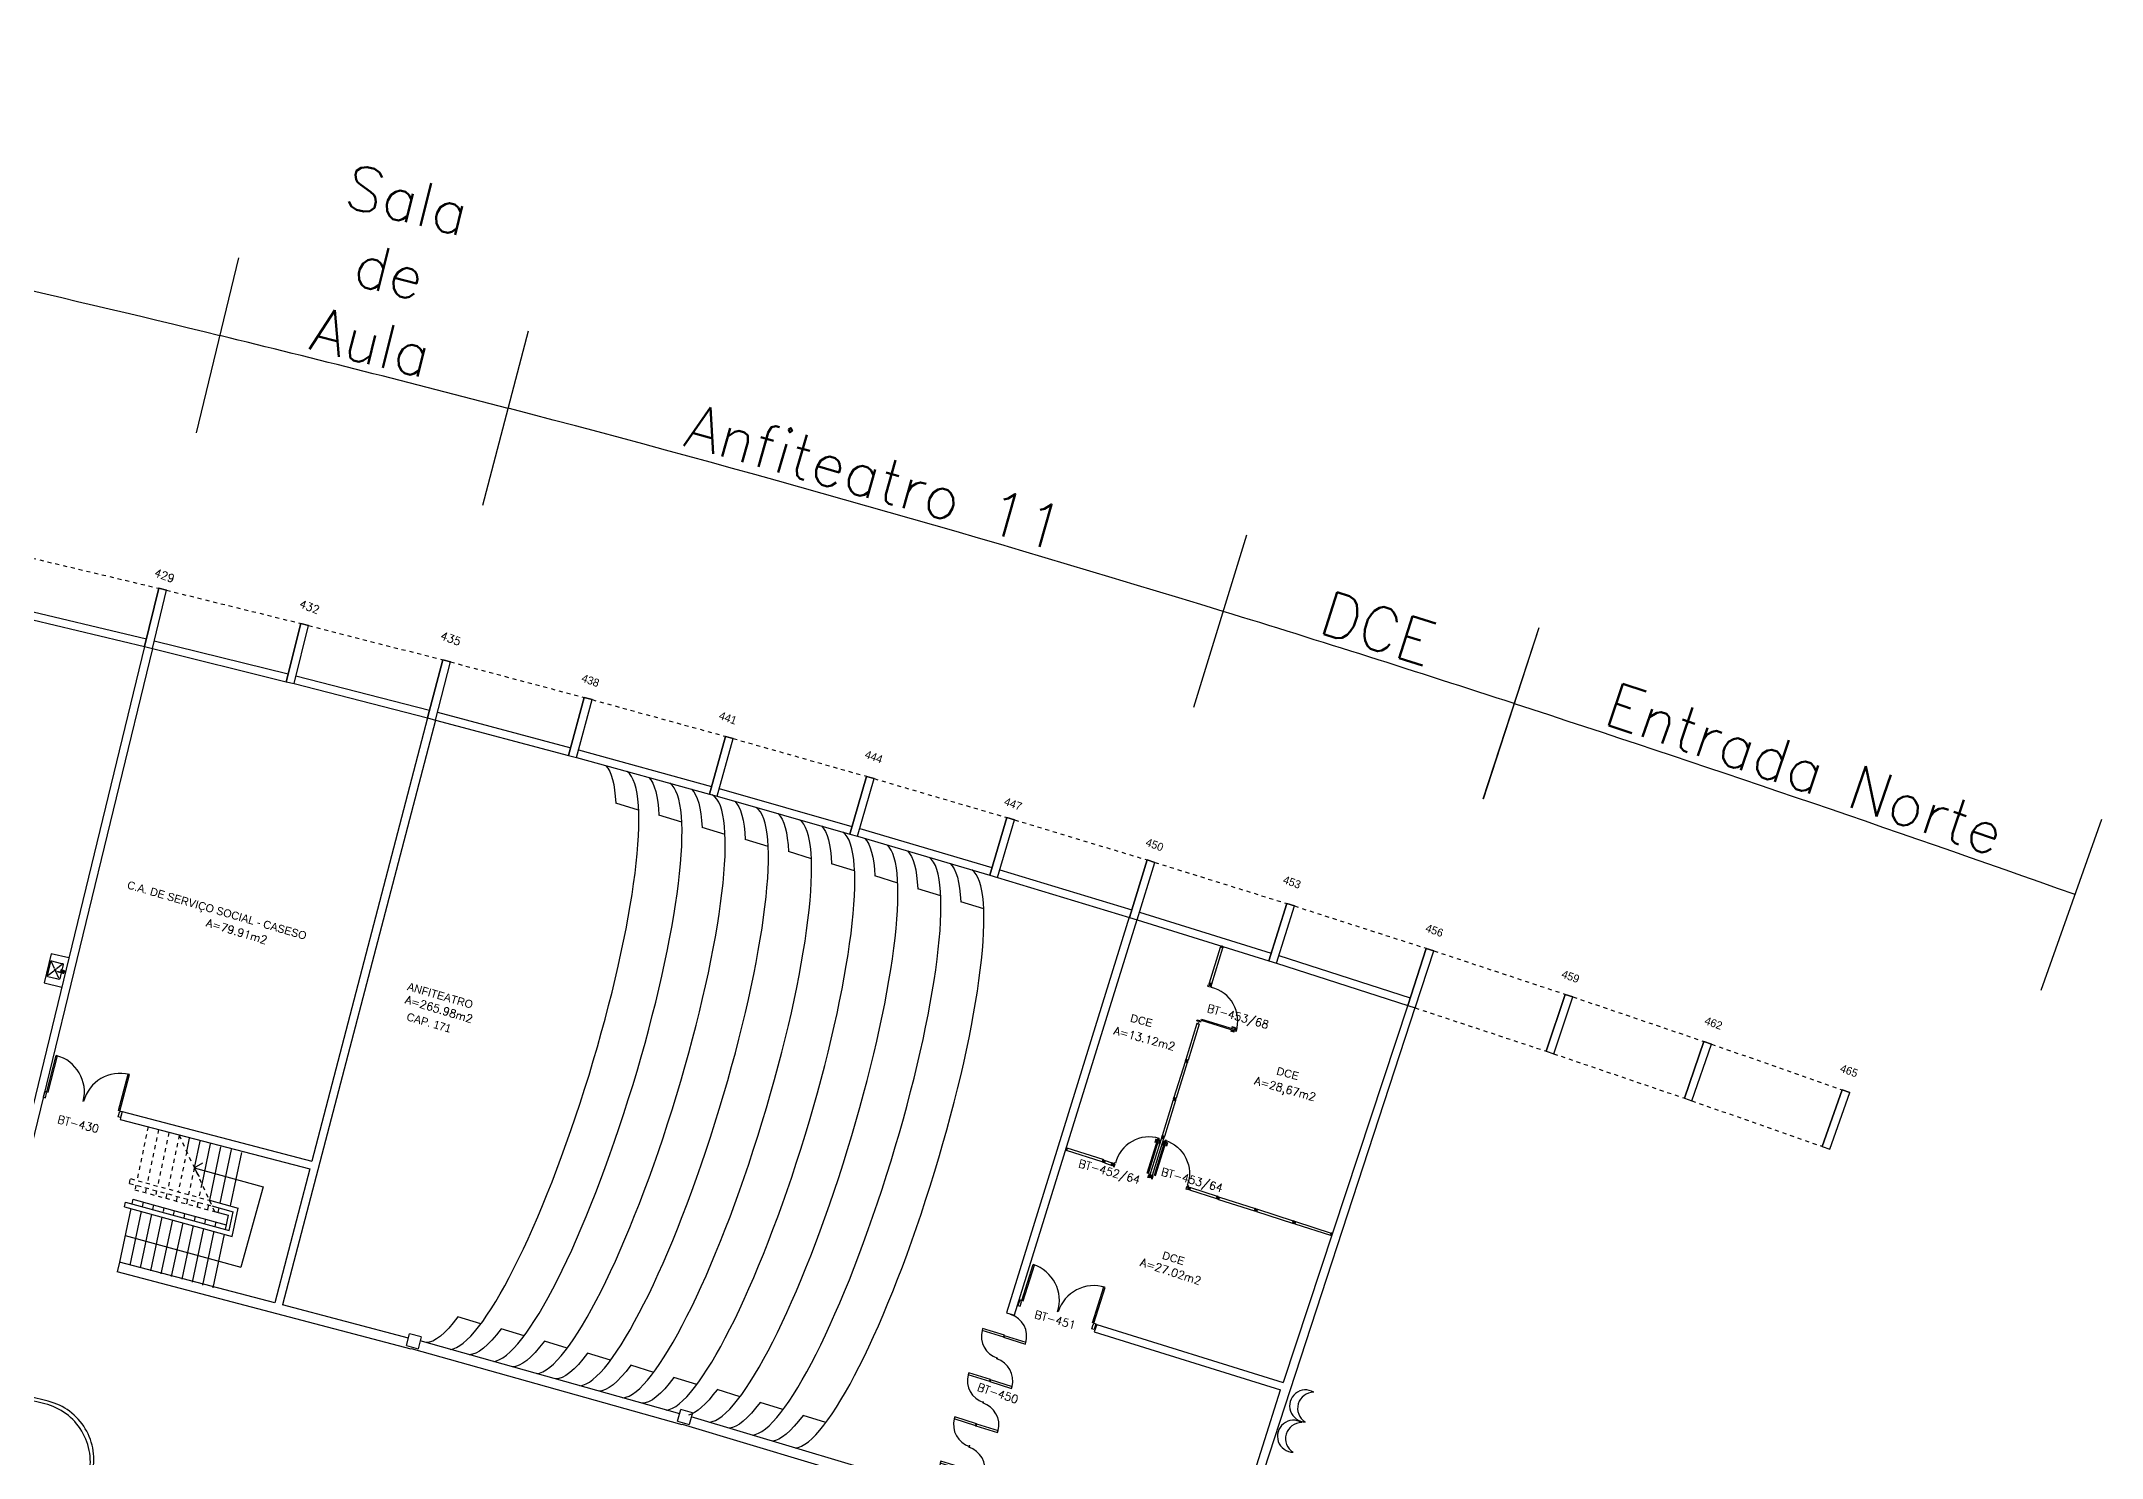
# Model space of a CAD drawing. Extents: x -165 to 137, y 302 to 416.
# Drawn here: x 85.4 to 137, y 373.5 to 408.9 of the extents above; entities that cross this region are included whole.
import ezdxf
from ezdxf.enums import TextEntityAlignment as Align

# ---------------------------------------------------------------- set-up
doc = ezdxf.new("R2010")
doc.units = 0
doc.header["$LTSCALE"] = 0.02
doc.header["$MEASUREMENT"] = 0
doc.linetypes.add('HIDDEN2', pattern=[0.1875, 0.125, -0.0625])
doc.layers.get('0').update_dxf_attribs({"linetype": 'CONTINUOUS'})
doc.layers.get('DEFPOINTS').update_dxf_attribs({"linetype": 'CONTINUOUS'})
for name, color, linetype in [('ALV', 2, 'CONTINUOUS'), ('BANC', 2, 'CONTINUOUS'), ('DIV', 2, 'CONTINUOUS'), ('EQUIP', 2, 'CONTINUOUS'), ('ESC', 1, 'CONTINUOUS'), ('ESQ', 1, 'CONTINUOUS'), ('ESTR', 3, 'CONTINUOUS'), ('LAYOUT-ANF', 1, 'CONTINUOUS'), ('NOPILAR', 2, 'CONTINUOUS'), ('PEÇAS', 1, 'CONTINUOUS'), ('PISO', 1, 'CONTINUOUS'), ('PROJ', 1, 'HIDDEN2'), ('TEXTO', 2, 'CONTINUOUS'), ('TEXTO-ENDEREÇO', 2, 'CONTINUOUS'), ('USO1', 2, 'CONTINUOUS'), ('ÁREA', 2, 'CONTINUOUS')]:
    doc.layers.add(name, color=color, linetype=linetype)
doc.styles.add('1', font='romans.shx', dxfattribs={"height": 1.1})
doc.styles.add('UNB-100', font='simplex.shx', dxfattribs={"height": 0.2})
doc.styles.add('UNB-100-1', font='simplex.shx', dxfattribs={"height": 0.2})
doc.dimstyles.new('1-600', dxfattribs={"dimtxt": 1.1, "dimasz": 2.5, "dimexe": 2, "dimexo": 4, "dimgap": 0.2, "dimtad": 1, "dimdec": 0, "dimzin": 4, "dimdsep": 46, "dimlunit": 6, "dimtxsty": '1', "dimblk1": 'NONE', "dimblk2": 'NONE', "dimsah": 1, "dimcen": 0, "dimclrd": 2, "dimclre": 2, "dimclrt": 2, "dimadec": 0, "dimazin": 0, "dimtfac": 1, "dimtdec": 0, "dimtmove": 2, "dimatfit": 3, "dimldrblk": 'NONE', "dimfxl": 0, "dimtolj": 1, "dimtzin": 0, "dimarcsym": 0})

# ---------------------------------------------------------------- blocks, each defined once
blk = doc.blocks.new('PTDP-TTC')
at = {"color": 2}
for p, q in [((0.055, 1.015), (0.09, 1.015)), ((0.055, 0.075), (0.055, 1.015)), ((0.09, 0.075), (0.09, 1.015)), ((1.91, 0.075), (1.91, 1.015)), ((1.945, 1.015), (1.91, 1.015)), ((1.945, 0.075), (1.945, 1.015)), ((0.05, 0.075), (0, 0.075)), ((0, 0.075), (0, -0.075)), ((0.05, 0.04), (0.05, 0.075)), ((0.06, 0.04), (0.05, 0.04)), ((0.055, 0.075), (0.09, 0.075)), ((0.06, -0.075), (0.06, 0.04)), ((1.945, 0.075), (1.91, 0.075)), ((1.94, -0.075), (1.94, 0.04)), ((1.94, 0.04), (1.95, 0.04)), ((1.95, 0.04), (1.95, 0.075)), ((1.95, 0.075), (2, 0.075)), ((2, 0.075), (2, -0.075)), ((0, -0.075), (0.06, -0.075)), ((2, -0.075), (1.94, -0.075))]:
    blk.add_line(p, q, dxfattribs=at)
at = {"color": 1}
for centre, start, end in [((0.055, 0.075), 0, 90), ((1.945, 0.075), 90, 180)]:
    blk.add_arc(centre, 0.94, start, end, dxfattribs=at)
blk = doc.blocks.new('TEL-TTC')
at = {"layer": 'EQUIP'}
for centre, start, end in [((0.4, 0), 74.837, 285.163), ((0.609, 0), 105.163, 254.837)]:
    blk.add_arc(centre, 0.4, start, end, dxfattribs=at)
blk = doc.blocks.new('PTANF-TTC')
for p, q in [((-0.56, -0.542), (-0.56, -0.592)), ((0.01, -0.542), (-0.56, -0.542)), ((0.01, -0.592), (-0.56, -0.592)), ((0.007, -0.544), (0.577, -0.544)), ((0.007, -0.594), (0.577, -0.594)), ((0.577, -0.594), (0.577, -0.543)), ((-0.56, -1.703), (-0.56, -1.753)), ((0.01, -1.703), (-0.56, -1.703)), ((0.01, -1.753), (-0.56, -1.753)), ((0.007, -1.704), (0.577, -1.704)), ((0.007, -1.754), (0.577, -1.754)), ((0.577, -1.754), (0.577, -1.704)), ((-0.56, -2.86), (-0.56, -2.91)), ((0.01, -2.86), (-0.56, -2.86)), ((0.01, -2.91), (-0.56, -2.91)), ((0.007, -2.861), (0.577, -2.861)), ((0.007, -2.911), (0.577, -2.911)), ((0.577, -2.911), (0.577, -2.861)), ((-0.56, -4.019), (-0.56, -4.069)), ((0.01, -4.019), (-0.56, -4.019)), ((0.01, -4.069), (-0.56, -4.069)), ((0.007, -4.02), (0.577, -4.02)), ((0.007, -4.07), (0.577, -4.07)), ((0.577, -4.07), (0.577, -4.02))]:
    blk.add_line(p, q)
for centre, radius, start, end in [((0.008, -0.569), 0.569, 0.7568, 90.7568), ((0.012, -0.565), 0.571, 182.7261, 270.2797), ((0.006, -1.731), 0.571, 2.7261, 90.2797), ((0.012, -1.726), 0.571, 182.7261, 270.2797), ((0.006, -2.888), 0.571, 2.7261, 90.2797), ((0.012, -2.882), 0.571, 182.7261, 270.2797), ((0.006, -4.048), 0.571, 2.7261, 90.2797), ((0.012, -4.042), 0.571, 182.7261, 270.2797)]:
    blk.add_arc(centre, radius, start, end)
for p in [(0.007, -0.56), (0.007, -0.576), (0.01, -0.56), (0.01, -0.576), (0.007, -1.153), (0.01, -1.153), (0.007, -1.721), (0.007, -1.736), (0.007, -1.746), (0.01, -1.721), (0.01, -1.736), (0.007, -2.297), (0.007, -2.307), (0.01, -2.297), (0.007, -2.877), (0.007, -2.893), (0.007, -2.913), (0.01, -2.877), (0.01, -2.893), (0.007, -3.442), (0.007, -3.462), (0.01, -3.442), (0.007, -4.037), (0.007, -4.052), (0.007, -4.069), (0.01, -4.037), (0.01, -4.052)]:
    blk.add_point(p)
blk = doc.blocks.new('DIVINI-TTC')
for p, q in [((-0.005, 0), (0.005, 0)), ((0.008, 0.02), (0, 0.02)), ((0, 0.001), (0, 0.02)), ((0, -0.005), (0, 0.005)), ((0, -0.02), (0, 0.001)), ((0.008, 0.03), (0.03, 0.03)), ((0.008, 0.03), (0.008, 0.02)), ((0.02, 0.006), (0.03, 0.006)), ((0.02, 0.006), (0.02, -0.006)), ((0.02, -0.004), (0.02, 0.004)), ((0.023, 0.006), (0.027, 0.006)), ((0.97, 0.03), (0.03, 0.03)), ((0.03, -0.03), (0.03, 0.03)), ((0.03, 0.009), (0.03, 0.027)), ((0.03, -0.005), (0.03, 0.005)), ((0.97, 0.03), (0.97, 0.009)), ((0.97, -0.03), (0.97, 0.03)), ((0.97, 0.009), (0.97, 0.027)), ((0.98, 0.006), (0.97, 0.006)), ((0.97, -0.005), (0.97, 0.005)), ((0.98, 0.006), (0.98, -0.006)), ((0.99, 0), (1.008, 0)), ((0.999, 0.006), (0.999, -0.006)), ((0, -0.02), (0.008, -0.02)), ((0.008, -0.03), (0.008, -0.02)), ((0.008, -0.03), (0.03, -0.03)), ((0.02, -0.006), (0.03, -0.006)), ((0.023, -0.006), (0.027, -0.006)), ((0.03, -0.009), (0.03, -0.027)), ((0.97, -0.03), (0.03, -0.03)), ((0.98, -0.006), (0.97, -0.006)), ((0.97, -0.009), (0.97, -0.027))]:
    blk.add_line(p, q)
blk = doc.blocks.new('PDV2D-TTC')
at = {"layer": 'DIV'}
for p, q in [((0.03, 0.05), (0.06, 0.05)), ((0.03, 0.035), (0.03, 0.05)), ((0.03, -0.035), (0.03, 0.035)), ((0.06, 0.05), (0.06, -0.02)), ((0.941, 0.05), (0.941, -0.02)), ((0.971, 0.05), (0.941, 0.05)), ((0.971, 0.035), (0.971, 0.05)), ((0.971, -0.035), (0.971, 0.035)), ((0.03, -0.05), (0.03, -0.035)), ((0.05, -0.05), (0.03, -0.05)), ((0.05, -0.02), (0.06, -0.02)), ((0.05, -0.02), (0.05, -0.05)), ((0.079, -0.05), (0.109, -0.05)), ((0.079, -0.05), (0.079, -0.965)), ((0.109, -0.05), (0.109, -0.965)), ((0.951, -0.02), (0.941, -0.02)), ((0.951, -0.02), (0.951, -0.05)), ((0.951, -0.05), (0.971, -0.05)), ((0.971, -0.05), (0.971, -0.035)), ((0.109, -0.965), (0.079, -0.965))]:
    blk.add_line(p, q, dxfattribs=at)
at = {"layer": 'DIV', "color": 1}
for p, q in [((0.036, -0.925), (0.036, -0.835)), ((0.046, -0.835), (0.036, -0.835)), ((0.036, -0.925), (0.076, -0.925)), ((0.046, -0.915), (0.046, -0.835)), ((0.046, -0.915), (0.076, -0.915)), ((0.141, -0.915), (0.111, -0.915)), ((0.151, -0.925), (0.111, -0.925)), ((0.141, -0.915), (0.141, -0.835)), ((0.141, -0.835), (0.151, -0.835)), ((0.151, -0.925), (0.151, -0.835))]:
    blk.add_line(p, q, dxfattribs=at)
blk.add_arc((0.076, -0.1), 0.865, 270, 3.3214, dxfattribs=at)
blk = doc.blocks.new('MTT-TTC')
for p, q in [((-0.008, 0.03), (-0.03, 0.03)), ((-0.03, 0.03), (-0.03, 0.006)), ((-0.0185, 0.006), (-0.03, 0.006)), ((-0.0185, -0.006), (-0.0185, 0.006)), ((-0.008, 0.03), (-0.008, 0.02)), ((-0.008, 0.02), (0.008, 0.02)), ((-0.0051, 0), (0.0051, 0)), ((0, -0.0051), (0, 0.0051)), ((0.008, 0.03), (0.03, 0.03)), ((0.008, 0.03), (0.008, 0.02)), ((0.0205, -0.006), (0.0205, 0.006)), ((0.0205, 0.006), (0.03, 0.006)), ((0.03, 0.006), (0.03, 0.03)), ((-0.03, -0.03), (-0.03, -0.006)), ((-0.0185, -0.006), (-0.03, -0.006)), ((-0.008, -0.03), (-0.03, -0.03)), ((-0.008, -0.02), (0.008, -0.02)), ((-0.008, -0.03), (-0.008, -0.02)), ((0.008, -0.03), (0.008, -0.02)), ((0.008, -0.03), (0.03, -0.03)), ((0.0205, -0.006), (0.03, -0.006)), ((0.03, -0.006), (0.03, -0.03))]:
    blk.add_line(p, q)
blk = doc.blocks.new('DIV-TTC')
for p, q in [((-0.0051, 0), (0.0051, 0)), ((0, -0.0051), (0, 0.0051)), ((0.0205, 0.006), (0.03, 0.006)), ((0.0205, -0.006), (0.0205, 0.006)), ((0.03, 0.03), (0.97, 0.03)), ((0.03, 0.03), (0.03, -0.03)), ((0.03, 0.009), (0.03, 0.027)), ((0.03, 0.005), (0.03, -0.005)), ((0.97, 0.03), (0.97, -0.03)), ((0.9795, 0.006), (0.97, 0.006)), ((0.97, 0.005), (0.97, -0.005)), ((0.9795, -0.006), (0.9795, 0.006)), ((1.0051, 0), (0.9949, 0)), ((0.9949, 0), (1.0051, 0)), ((1, -0.0051), (1, 0.0051)), ((0.0205, -0.006), (0.03, -0.006)), ((0.03, -0.03), (0.03, -0.009)), ((0.03, -0.009), (0.03, -0.027)), ((0.03, -0.03), (0.97, -0.03)), ((0.9795, -0.006), (0.97, -0.006))]:
    blk.add_line(p, q)
blk = doc.blocks.new('DIVMT-TTC')
for p, q in [((-0.03, 0.03), (-0.03, 0.006)), ((-0.008, 0.03), (-0.03, 0.03)), ((-0.0185, 0.006), (-0.03, 0.006)), ((-0.0185, -0.006), (-0.0185, 0.006)), ((-0.008, 0.03), (-0.008, 0.02)), ((-0.008, 0.02), (0.008, 0.02)), ((-0.0051, 0), (0.0051, 0)), ((0.0051, 0), (-0.0051, 0)), ((-0.0051, 0), (0.0051, 0)), ((0, -0.0051), (0, 0.0051)), ((0, 0.0051), (0, -0.0051)), ((0.008, 0.03), (0.008, 0.02)), ((0.008, 0.03), (0.03, 0.03)), ((0.0205, 0.006), (0.03, 0.006)), ((0.0205, -0.006), (0.0205, 0.006)), ((0.0205, 0.006), (0.0205, -0.006)), ((0.0205, 0.006), (0.03, 0.006)), ((0.97, 0.03), (0.03, 0.03)), ((0.03, 0.006), (0.03, 0.03)), ((0.03, -0.03), (0.03, 0.03)), ((0.03, -0.005), (0.03, 0.005)), ((0.97, -0.03), (0.97, 0.03)), ((0.97, 0.03), (0.97, 0.009)), ((0.97, 0.009), (0.97, 0.027)), ((0.9795, 0.006), (0.97, 0.006)), ((0.97, -0.005), (0.97, 0.005)), ((0.9795, 0.006), (0.9795, -0.006)), ((1.0051, 0), (0.9949, 0)), ((1, 0.0051), (1, -0.0051)), ((-0.0185, -0.006), (-0.03, -0.006)), ((-0.03, -0.03), (-0.03, -0.006)), ((-0.008, -0.03), (-0.03, -0.03)), ((-0.008, -0.03), (-0.008, -0.02)), ((-0.008, -0.02), (0.008, -0.02)), ((0.008, -0.03), (0.008, -0.02)), ((0.008, -0.03), (0.03, -0.03)), ((0.0205, -0.006), (0.03, -0.006)), ((0.0205, -0.006), (0.03, -0.006)), ((0.03, -0.006), (0.03, -0.03)), ((0.97, -0.03), (0.03, -0.03)), ((0.9795, -0.006), (0.97, -0.006)), ((0.97, -0.009), (0.97, -0.027))]:
    blk.add_line(p, q)
blk = doc.blocks.new('ESCB-TTC')
at = {"color": 1, "linetype": 'HIDDEN2'}
for p, q in [((2.415, 3.629), (1.624, 2.026)), ((2.415, 3.629), (2.708, 2.519)), ((2.657, 3.693), (2.95, 2.583)), ((2.898, 3.757), (3.191, 2.647)), ((3.14, 3.82), (3.433, 2.711)), ((2.246, 3.287), (2.466, 2.455)), ((3.606, 2.653), (1.683, 2.145)), ((3.581, 2.75), (1.741, 2.264)), ((1.91, 2.605), (1.983, 2.328)), ((2.078, 2.946), (2.225, 2.392)), ((3.459, 2.614), (3.484, 2.518)), ((3.606, 2.653), (3.581, 2.75)), ((3.484, 2.518), (1.624, 2.026)), ((2.975, 2.487), (3.001, 2.39)), ((3.217, 2.55), (3.243, 2.454)), ((2.811, 2.13), (2.837, 2.033))]:
    blk.add_line(p, q, dxfattribs=at)
at = {"color": 1}
for p, q in [((1.69, 3.437), (1.91, 2.605)), ((1.931, 3.501), (2.078, 2.946)), ((2.246, 3.287), (2.173, 3.565)), ((0.965, 3.245), (1.258, 2.136)), ((1.206, 3.309), (1.5, 2.2)), ((1.448, 3.373), (1.741, 2.264)), ((1.741, 2.264), (1.067, 2.085)), ((1.683, 2.145), (1.189, 2.014)), ((3.735, 2.167), (1.221, 1.503)), ((3.709, 2.264), (1.292, 1.625)), ((1.767, 2.167), (1.792, 2.07)), ((2.009, 2.231), (2.034, 2.134)), ((2.25, 2.295), (2.276, 2.198)), ((3.06, 2.195), (2.3, 1.994)), ((2.492, 2.359), (2.518, 2.262)), ((2.734, 2.423), (2.759, 2.326)), ((3.053, 2.193), (3.078, 2.097)), ((3.536, 2.321), (3.06, 2.195)), ((3.295, 2.257), (3.32, 2.161)), ((3.536, 2.321), (3.562, 2.225)), ((3.735, 2.167), (3.709, 2.264)), ((1.221, 1.503), (1.067, 2.085)), ((1.292, 1.625), (1.189, 2.014)), ((1.624, 2.026), (1.309, 1.943)), ((1.309, 1.943), (1.386, 1.65)), ((2.095, 1.94), (1.361, 1.746)), ((1.525, 2.103), (1.551, 2.006)), ((1.603, 1.81), (1.628, 1.714)), ((1.844, 1.874), (1.87, 1.778)), ((2.086, 1.938), (2.112, 1.841)), ((2.363, 2.011), (2.095, 1.94)), ((2.137, 1.745), (2.431, 0.633)), ((2.328, 2.002), (2.353, 1.905)), ((2.379, 1.809), (2.673, 0.697)), ((2.569, 2.066), (2.595, 1.969)), ((2.62, 1.873), (2.914, 0.76)), ((2.862, 1.936), (3.156, 0.824)), ((3.104, 2), (3.398, 0.888)), ((3.346, 2.064), (3.64, 0.952)), ((3.587, 2.128), (3.881, 1.016)), ((1.412, 1.553), (1.706, 0.441)), ((1.654, 1.617), (1.948, 0.505)), ((1.895, 1.681), (2.189, 0.569))]:
    blk.add_line(p, q, dxfattribs=at)
blk = doc.blocks.new('*D71')
at = {"layer": 'DEFPOINTS', "color": 0, "transparency": 16777216}
for p in [(119.847, 393.142), (113.082, 388.451), (112.641, 387.017), (120.253, 386.18), (119.788, 384.754)]:
    blk.add_point(p, dxfattribs=at)
at = {"layer": 'USO1', "color": 2, "lineweight": -2, "transparency": 16777216}
for p, q in [((114.258, 392.274), (115.58, 396.576)), ((121.493, 389.983), (122.889, 394.261))]:
    blk.add_line(p, q, dxfattribs=at)
blk.add_arc((-16.713, -33.796), 448.246, 71.93739, 72.913, dxfattribs=at)
at = {"layer": 'USO1', "color": 2, "transparency": 16777216, "insert": (118.862, 394.243), "char_height": 1.1, "attachment_point": 5, "rotation": 342.4252, "style": '1'}
blk.add_mtext('\\A1;DCE', dxfattribs=at)
blk = doc.blocks.new('_NONE')
at = {"color": 0, "linetype": 'ByBlock'}
blk.add_circle((0, 0), 0.25, dxfattribs=at)
blk = doc.blocks.new('*D72')
at = {"layer": 'DEFPOINTS', "color": 0, "transparency": 16777216}
for p in [(109.059, 396.441), (95.475, 393.451), (95.096, 392), (113.082, 388.451), (112.641, 387.017)]:
    blk.add_point(p, dxfattribs=at)
at = {"layer": 'USO1', "color": 2, "lineweight": -2, "transparency": 16777216}
for p, q in [((96.487, 397.321), (97.626, 401.678)), ((114.258, 392.274), (115.58, 396.575))]:
    blk.add_line(p, q, dxfattribs=at)
blk.add_arc((-13.263, -22.571), 436.501, 72.913, 75.35202, dxfattribs=at)
at = {"layer": 'USO1', "color": 2, "transparency": 16777216, "insert": (106.288, 398.02), "char_height": 1.1, "attachment_point": 5, "rotation": 344.1325, "style": '1'}
blk.add_mtext('\\A1;Anfiteatro 11', dxfattribs=at)
blk = doc.blocks.new('*D73')
at = {"layer": 'DEFPOINTS', "color": 0, "transparency": 16777216}
for p in [(94.72, 400.358), (88.375, 395.241), (88.021, 393.783), (95.475, 393.451), (95.096, 392)]:
    blk.add_point(p, dxfattribs=at)
at = {"layer": 'USO1', "color": 2, "lineweight": -2, "transparency": 16777216}
for p, q in [((89.321, 399.127), (90.385, 403.5)), ((96.487, 397.321), (97.624, 401.673))]:
    blk.add_line(p, q, dxfattribs=at)
blk.add_arc((-13.263, -22.574), 436.499, 75.35202, 76.32763, dxfattribs=at)
at = {"layer": 'USO1', "color": 2, "transparency": 16777216, "insert": (94.151, 403.168), "char_height": 1.1, "attachment_point": 5, "rotation": 345.8398, "style": '1'}
blk.add_mtext('\\A1;Sala \\Pde\\PAula', dxfattribs=at)
blk = doc.blocks.new('*D74')
at = {"layer": 'DEFPOINTS', "color": 0, "transparency": 16777216}
for p in [(81.466, 403.52), (63.308, 400.547), (63.041, 399.071), (88.375, 395.241), (88.021, 393.783)]:
    blk.add_point(p, dxfattribs=at)
at = {"layer": 'USO1', "color": 2, "lineweight": -2, "transparency": 16777216}
for p, q in [((64.02, 404.483), (64.822, 408.914)), ((89.321, 399.127), (90.384, 403.497))]:
    blk.add_line(p, q, dxfattribs=at)
blk.add_arc((-13.264, -22.577), 436.501, 76.32763, 79.74227, dxfattribs=at)
at = {"layer": 'USO1', "color": 2, "transparency": 16777216, "insert": (77.384, 405.174), "char_height": 1.1, "attachment_point": 5, "rotation": 348.0349, "style": '1'}
blk.add_mtext('\\A1;Física', dxfattribs=at)
blk = doc.blocks.new('INOXA1-P-TTC')
for p, q in [((0.043, 0.008), (0.043, -0.022)), ((0.062, 0.04), (0.071, 0.04)), ((0.131, 0.048), (0.076, 0.043)), ((0.131, -0.002), (0.076, 0.003)), ((0.12, 0.23), (0.12, 0.047)), ((0.22, 0.25), (0.14, 0.25)), ((0.15, 0.22), (0.287, 0.043)), ((0.5, 0.25), (0.22, 0.25)), ((0.353, 0.043), (0.49, 0.22)), ((0.52, 0.23), (0.52, -0.23)), ((0.22, -0.027), (0.054, -0.027)), ((0.22, -0.037), (0.054, -0.037)), ((0.063, -0.003), (0.063, -0.021)), ((0.12, -0.001), (0.12, -0.027)), ((0.12, -0.037), (0.12, -0.23)), ((0.22, -0.25), (0.14, -0.25)), ((0.15, -0.22), (0.287, -0.043)), ((0.231, -0.027), (0.22, -0.027)), ((0.231, -0.037), (0.22, -0.037)), ((0.5, -0.25), (0.22, -0.25)), ((0.353, -0.043), (0.49, -0.22))]:
    blk.add_line(p, q)
blk.add_lwpolyline([(0.076, 0.003), (0.072, 0.004), (0.069, 0.009), (0.067, 0.015), (0.066, 0.023), (0.067, 0.031), (0.069, 0.037), (0.072, 0.042), (0.076, 0.043)])
blk.add_lwpolyline([(0.131, 0.048), (0.137, 0.046), (0.143, 0.041), (0.147, 0.033), (0.148, 0.023), (0.147, 0.013), (0.143, 0.006), (0.137, 0), (0.131, -0.002), (0.125, 0), (0.119, 0.006), (0.115, 0.013), (0.114, 0.023), (0.115, 0.033), (0.119, 0.041), (0.125, 0.046)], close=True)
for radius in [0.0266, 0.0163]:
    blk.add_circle((0.32, 0), radius)
for centre, radius, start, end in [((0.054, 0.023), 0.0349, 36.17047, 252.25677), ((0.054, 0.023), 0.0189, 62.73673, 235.73755), ((0.073, -0.003), 0.01, 102.82848, 180), ((0.054, 0.023), 0.0349, 285.53733, 323.99874), ((0.14, 0.23), 0.02, 90, 180), ((0.5, 0.23), 0.02, 360, 90), ((0.054, -0.032), 0.0145, 20.16101, 339.83899), ((0.054, -0.032), 0.005, 90.00373, 269.99627), ((0.14, -0.23), 0.02, 180, 270), ((0.231, -0.032), 0.00738, 222.65589, 137.34411), ((0.231, -0.032), 0.005, 269.99352, 90.00648), ((0.5, -0.23), 0.02, 270, 360)]:
    blk.add_arc(centre, radius, start, end)
blk = doc.blocks.new('*D68')
at = {"layer": 'DEFPOINTS', "color": 0, "transparency": 16777216}
for p in [(131.63, 389.217), (120.259, 386.18), (119.794, 384.754), (134.105, 381.431), (133.603, 380.018)]:
    blk.add_point(p, dxfattribs=at)
at = {"layer": 'USO1', "color": 2, "lineweight": -2, "transparency": 16777216}
for p, q in [((121.5, 389.983), (122.894, 394.258)), ((135.442, 385.201), (136.956, 389.472))]:
    blk.add_line(p, q, dxfattribs=at)
blk.add_arc((-57.433, -158.676), 579.596, 70.473973, 71.937387, dxfattribs=at)
at = {"layer": 'USO1', "color": 2, "transparency": 16777216, "insert": (129.538, 390.727), "char_height": 1.1, "attachment_point": 5, "rotation": 341.2057, "style": '1'}
blk.add_mtext('\\A1;Entrada Norte', dxfattribs=at)

msp = doc.modelspace()

# ---------------------------------------------------------------- linework, layer by layer
at = {"layer": 'ALV'}
for p, q in [((84.72, 394.778), (88.074, 393.978)), ((84.673, 394.584), (88.027, 393.783)), ((88.027, 393.783), (84.455, 379.101)), ((88.222, 393.736), (84.591, 378.81)), ((88.222, 393.736), (91.569, 392.907)), ((88.27, 393.93), (91.617, 393.101)), ((91.812, 393.051), (95.152, 392.194)), ((91.763, 392.858), (95.102, 392)), ((95.347, 392.143), (98.68, 391.256)), ((95.296, 391.949), (91.475, 377.329)), ((95.102, 392), (92.207, 380.924)), ((95.296, 391.949), (98.628, 391.063)), ((98.821, 391.011), (102.146, 390.096)), ((98.874, 391.204), (102.199, 390.289)), ((98.874, 391.204), (102.199, 390.289)), ((102.338, 390.043), (105.655, 389.1)), ((102.393, 390.235), (105.71, 389.292)), ((105.847, 389.044), (109.156, 388.073)), ((105.904, 389.236), (109.212, 388.265)), ((109.348, 388.016), (112.648, 387.017)), ((109.406, 388.208), (112.706, 387.208)), ((112.645, 387.018), (109.576, 377.13)), ((112.836, 386.959), (109.769, 377.077)), ((112.839, 386.958), (116.131, 385.931)), ((112.899, 387.149), (116.19, 386.122)), ((116.321, 385.871), (119.604, 384.816)), ((116.383, 386.061), (119.665, 385.006)), ((119.612, 384.851), (116.492, 375.394)), ((115.262, 370.894), (119.802, 384.789)), ((87.464, 382.163), (87.417, 381.969)), ((87.417, 381.969), (92.157, 380.731)), ((87.464, 382.163), (92.208, 380.924)), ((92.157, 380.731), (91.282, 377.38)), ((87.401, 378.397), (87.34, 378.154)), ((94.688, 376.227), (87.34, 378.157)), ((94.688, 376.227), (87.34, 378.157)), ((91.282, 377.38), (87.401, 378.397)), ((94.624, 376.502), (91.475, 377.329)), ((94.624, 376.502), (91.475, 377.329)), ((111.77, 376.654), (116.426, 375.205)), ((111.831, 376.845), (116.492, 375.394)), ((101.463, 374.333), (94.699, 376.233)), ((101.404, 374.609), (94.916, 376.432)), ((115.011, 370.756), (116.426, 375.205)), ((108.15, 372.601), (101.695, 374.534)), ((108.364, 372.276), (101.475, 374.339))]:
    msp.add_line(p, q, dxfattribs=at)
at = {"layer": 'BANC'}
for p, q in [((85.692, 386.108), (85.519, 385.379)), ((86.13, 386.005), (85.692, 386.108)), ((85.519, 385.379), (85.957, 385.275))]:
    msp.add_line(p, q, dxfattribs=at)
at = {"layer": 'DIV'}
for p, q in [((113.446, 381.5), (113.161, 380.584)), ((113.503, 381.482), (113.219, 380.566)), ((113.446, 381.5), (113.466, 381.494)), ((113.503, 381.482), (113.446, 381.5)), ((113.466, 381.494), (113.448, 381.499)), ((113.471, 381.502), (113.468, 381.493)), ((113.479, 381.489), (113.469, 381.492)), ((113.471, 381.502), (113.483, 381.498)), ((113.478, 381.521), (113.488, 381.518)), ((113.483, 381.498), (113.48, 381.489)), ((113.485, 381.524), (113.482, 381.515)), ((113.483, 381.488), (113.5, 381.483)), ((112.001, 380.926), (112.011, 380.922)), ((112.004, 380.919), (112.007, 380.929)), ((112.023, 380.912), (112.027, 380.923)), ((112.023, 380.912), (112.032, 380.909)), ((112.043, 380.943), (112.025, 380.886)), ((112.025, 380.886), (112.031, 380.906)), ((112.025, 380.886), (112.188, 380.826)), ((112.031, 380.906), (112.026, 380.889)), ((112.027, 380.923), (112.036, 380.921)), ((112.036, 380.92), (112.033, 380.91)), ((112.037, 380.923), (112.042, 380.941)), ((112.043, 380.943), (112.206, 380.883)), ((112.206, 380.883), (112.188, 380.826)), ((112.204, 380.846), (112.195, 380.849)), ((112.199, 380.859), (112.196, 380.85)), ((112.208, 380.857), (112.199, 380.86)), ((112.204, 380.846), (112.208, 380.857)), ((112.221, 380.847), (112.231, 380.844)), ((112.231, 380.844), (112.221, 380.847)), ((112.224, 380.84), (112.227, 380.85)), ((113.15, 380.548), (113.144, 380.527)), ((113.144, 380.527), (113.166, 380.52)), ((113.15, 380.548), (113.16, 380.545)), ((113.155, 380.563), (113.161, 380.584)), ((113.155, 380.563), (113.164, 380.56)), ((113.16, 380.545), (113.164, 380.56)), ((113.219, 380.566), (113.161, 380.584)), ((113.184, 380.577), (113.161, 380.584)), ((113.17, 380.531), (113.166, 380.52)), ((113.181, 380.527), (113.17, 380.531)), ((113.176, 380.548), (113.186, 380.545)), ((113.186, 380.545), (113.176, 380.548)), ((113.181, 380.527), (113.178, 380.516)), ((113.201, 380.509), (113.178, 380.516)), ((113.18, 380.542), (113.183, 380.551)), ((113.183, 380.551), (113.18, 380.542)), ((113.18, 380.542), (113.183, 380.551)), ((113.181, 380.568), (113.184, 380.577)), ((113.181, 380.568), (113.184, 380.577)), ((113.181, 380.568), (113.193, 380.564)), ((113.193, 380.564), (113.181, 380.568)), ((113.195, 380.574), (113.185, 380.577)), ((113.193, 380.564), (113.196, 380.573)), ((113.193, 380.564), (113.196, 380.573)), ((113.196, 380.573), (113.219, 380.566)), ((113.198, 380.533), (113.203, 380.548)), ((113.207, 380.53), (113.198, 380.533)), ((113.207, 380.53), (113.201, 380.509)), ((113.212, 380.545), (113.203, 380.548)), ((113.212, 380.545), (113.219, 380.566)), ((114.129, 380.244), (114.139, 380.241)), ((114.132, 380.238), (114.135, 380.247)), ((114.151, 380.231), (114.155, 380.242)), ((114.151, 380.231), (114.16, 380.228)), ((114.171, 380.262), (114.153, 380.205)), ((114.153, 380.205), (114.16, 380.225)), ((114.153, 380.205), (114.822, 379.987)), ((114.16, 380.225), (114.154, 380.208)), ((114.155, 380.242), (114.164, 380.239)), ((114.164, 380.238), (114.161, 380.229)), ((114.165, 380.242), (114.171, 380.259)), ((114.171, 380.262), (114.84, 380.045)), ((114.84, 380.045), (114.822, 379.987)), ((114.832, 380.021), (114.829, 380.011)), ((114.838, 380.007), (114.829, 380.01)), ((114.842, 380.019), (114.833, 380.022)), ((114.838, 380.007), (114.842, 380.019)), ((114.854, 380.008), (114.864, 380.005)), ((114.864, 380.005), (114.854, 380.008)), ((114.858, 380.002), (114.861, 380.012))]:
    msp.add_line(p, q, dxfattribs=at)
at = {"layer": 'ESC'}
for p, q in [((89.27, 380.758), (89.487, 380.882)), ((89.27, 380.758), (90.988, 380.286)), ((89.27, 380.758), (89.393, 380.541)), ((90.988, 380.286), (90.436, 378.274)), ((87.543, 379.068), (90.436, 378.274))]:
    msp.add_line(p, q, dxfattribs=at)
at = {"layer": 'ESQ'}
for p, q in [((109.576, 377.13), (109.777, 377.075)), ((111.831, 376.845), (111.77, 376.654))]:
    msp.add_line(p, q, dxfattribs=at)
at = {"layer": 'ESTR'}
for p, q in [((94.574, 376.315), (94.653, 376.61)), ((94.574, 376.315), (94.653, 376.61)), ((94.943, 376.532), (94.653, 376.61)), ((94.943, 376.532), (94.653, 376.61)), ((94.574, 376.315), (94.863, 376.237)), ((94.574, 376.315), (94.863, 376.237)), ((94.943, 376.532), (94.863, 376.237)), ((101.35, 374.423), (101.435, 374.717)), ((101.723, 374.633), (101.435, 374.717)), ((101.723, 374.633), (101.638, 374.34)), ((101.35, 374.423), (101.638, 374.34))]:
    msp.add_line(p, q, dxfattribs=at)
for points in [[(88.027, 393.783), (88.222, 393.736), (88.576, 395.193), (88.382, 395.241), (88.027, 393.783), (88.382, 395.241), (88.576, 395.193)], [(91.569, 392.907), (91.763, 392.858), (92.129, 394.312), (91.936, 394.361), (91.569, 392.907), (91.936, 394.361), (92.129, 394.312)], [(95.102, 392), (95.296, 391.949), (95.675, 393.401), (95.482, 393.451), (95.102, 392), (95.482, 393.451), (95.675, 393.401)], [(98.628, 391.063), (98.821, 391.011), (99.213, 392.459), (99.02, 392.511), (98.628, 391.063), (99.02, 392.511), (99.213, 392.459)], [(102.146, 390.096), (102.338, 390.043), (102.742, 391.487), (102.55, 391.541), (102.146, 390.096), (102.55, 391.541), (102.742, 391.487)], [(105.655, 389.1), (105.847, 389.044), (106.264, 390.485), (106.071, 390.541), (105.655, 389.1), (106.071, 390.541), (106.264, 390.485)], [(109.156, 388.073), (109.348, 388.016), (109.776, 389.454), (109.584, 389.511), (109.156, 388.073), (109.584, 389.511), (109.776, 389.454)], [(112.648, 387.017), (112.839, 386.958), (113.28, 388.392), (113.089, 388.451), (112.648, 387.017), (113.089, 388.451), (113.28, 388.392)], [(116.131, 385.931), (116.321, 385.871), (116.774, 387.301), (116.584, 387.361), (116.131, 385.931), (116.584, 387.361), (116.774, 387.301)], [(119.604, 384.816), (119.794, 384.754), (120.259, 386.18), (120.069, 386.242), (119.604, 384.816), (120.069, 386.242), (120.259, 386.18)], [(123.068, 383.67), (123.257, 383.607), (123.735, 385.029), (123.545, 385.093), (123.068, 383.67), (123.545, 385.093), (123.735, 385.029)], [(126.522, 382.496), (126.711, 382.431), (127.2, 383.849), (127.011, 383.914), (126.522, 382.496), (127.011, 383.914), (127.2, 383.849)], [(129.966, 381.292), (130.154, 381.225), (130.655, 382.639), (130.467, 382.706), (129.966, 381.292), (130.467, 382.706), (130.655, 382.639)]]:
    msp.add_lwpolyline(points, dxfattribs=at)
at = {"layer": 'LAYOUT-ANF'}
for p, q in [((100.378, 389.697), (99.805, 389.873)), ((101.458, 389.393), (100.884, 389.569)), ((102.538, 389.09), (101.964, 389.266)), ((103.617, 388.786), (103.044, 388.963)), ((104.697, 388.483), (104.123, 388.659)), ((105.777, 388.18), (105.203, 388.356)), ((106.856, 387.875), (106.282, 388.051)), ((107.93, 387.553), (107.357, 387.729)), ((109.005, 387.231), (108.431, 387.407)), ((96.435, 376.859), (95.862, 377.035)), ((97.515, 376.555), (96.942, 376.731)), ((98.595, 376.252), (98.021, 376.428)), ((99.674, 375.948), (99.101, 376.125)), ((100.754, 375.645), (100.181, 375.821)), ((101.834, 375.342), (101.26, 375.518)), ((102.913, 375.037), (102.339, 375.213)), ((103.987, 374.715), (103.414, 374.891)), ((105.062, 374.393), (104.488, 374.569))]:
    msp.add_line(p, q, dxfattribs=at)
for centre, end_param in [((97.786, 383.468), 6.216197), ((98.865, 383.165), 6.228522), ((99.945, 382.862), 6.243172), ((101.025, 382.558), 6.233044), ((102.104, 382.255), 6.227338), ((103.184, 381.951), 6.220302), ((104.263, 381.647), 6.203963), ((105.338, 381.325), 6.214691), ((106.412, 381.003), 6.227363)]:
    msp.add_ellipse(centre, major_axis=(2.223, 7.237), ratio=0.185875, start_param=3.214519, end_param=end_param, dxfattribs=at)
at = {"layer": 'LAYOUT-ANF', "extrusion": (0, 0, -1)}
for centre, major_axis, ratio, start_param, end_param in [((97.215, 383.644), (2.215, 7.249), 0.186604, 0.106362, 0.482543), ((98.295, 383.34), (2.215, 7.249), 0.186604, 0.098782, 0.482543), ((99.374, 383.037), (2.215, 7.249), 0.186604, 0.090607, 0.482543), ((100.454, 382.734), (2.215, 7.249), 0.186604, 0.088627, 0.482543), ((101.534, 382.43), (2.215, 7.249), 0.186604, 0.093329, 0.482543), ((102.613, 382.127), (2.215, 7.249), 0.186604, 0.097814, 0.482543), ((103.692, 381.822), (2.215, 7.249), 0.186604, 0.103369, 0.482543), ((104.767, 381.5), (2.215, 7.249), 0.186604, 0.095314, 0.482543), ((105.841, 381.178), (2.215, 7.249), 0.186604, 0.086531, 0.482543), ((97.212, 383.639), (-2.223, -7.237), 0.185061, 5.801733, 6.230818), ((98.291, 383.336), (-2.223, -7.237), 0.185061, 5.801733, 6.230818), ((99.371, 383.032), (-2.223, -7.237), 0.185061, 5.801733, 6.230818), ((100.451, 382.729), (-2.223, -7.237), 0.185061, 5.801733, 6.230818), ((101.53, 382.426), (-2.223, -7.237), 0.185061, 5.801733, 6.230818), ((102.61, 382.122), (-2.223, -7.237), 0.185061, 5.801733, 6.230818), ((103.689, 381.817), (-2.223, -7.237), 0.185061, 5.801733, 6.175442), ((104.764, 381.496), (-2.223, -7.237), 0.185061, 5.801733, 6.208154), ((105.838, 381.174), (-2.223, -7.237), 0.185061, 5.801733, 6.208154)]:
    msp.add_ellipse(centre, major_axis=major_axis, ratio=ratio, start_param=start_param, end_param=end_param, dxfattribs=at)
at = {"layer": 'PISO'}
for centre, radius, start, end in [((-13.16, -22.598), 409.609, 76.0451, 78.26089), ((-13.16, -22.598), 409.529, 76.05497, 78.25499), ((85.171, 373.405), 1.5, 345.8394, 76.055), ((85.259, 373.466), 1.5, 345.8394, 76.0451)]:
    msp.add_arc(centre, radius, start, end, dxfattribs=at)
at = {"layer": 'PROJ', "color": 1}
for p, q in [((85.016, 396.044), (88.382, 395.242)), ((88.576, 395.193), (91.936, 394.362)), ((92.129, 394.312), (95.482, 393.452)), ((95.675, 393.401), (99.02, 392.512)), ((99.213, 392.459), (102.55, 391.542)), ((102.742, 391.487), (106.072, 390.542)), ((106.264, 390.485), (109.585, 389.512)), ((109.776, 389.454), (113.089, 388.452)), ((113.28, 388.392), (116.584, 387.362)), ((116.774, 387.301), (120.07, 386.243)), ((120.259, 386.18), (123.545, 385.093)), ((123.735, 385.029), (127.011, 383.915)), ((119.789, 384.755), (123.075, 383.669)), ((127.2, 383.849), (130.467, 382.707)), ((123.252, 383.609), (126.529, 382.495)), ((126.705, 382.433), (129.972, 381.291))]:
    msp.add_line(p, q, dxfattribs=at)

# ---------------------------------------------------------------- block references
at = {"layer": 'DIV', "xscale": -1}
for name, p, rotation in [('DIVINI-TTC', (114.965, 386.295), 72.75857701405964), ('DIVINI-TTC', (111.055, 381.23), 162.1813030097953), ('PDV2D-TTC', (113.181, 380.547), 162.7585239323984)]:
    msp.add_blockref(name, p, dxfattribs=dict(at, rotation=rotation))
at = {"layer": 'DIV'}
for name, p, rotation in [('PDV2D-TTC', (114.372, 384.385), 72.75862098143038), ('MTT-TTC', (114.669, 385.34), 162.7585575271265), ('DIVMT-TTC', (114.076, 383.43), 72.75856789989544), ('DIVMT-TTC', (113.779, 382.475), 72.75856789989544), ('DIVMT-TTC', (113.483, 381.52), 72.75856789989544), ('PDV2D-TTC', (113.181, 380.547), 162.7586209815825), ('MTT-TTC', (112.006, 380.924), 72.18125752712784), ('MTT-TTC', (112.226, 380.845), 72.18125752712784), ('MTT-TTC', (114.135, 380.242), 72.18125752712784), ('MTT-TTC', (114.859, 380.007), 72.18125752712784), ('DIV-TTC', (114.858, 380.007), 342.1812678998959), ('MTT-TTC', (115.81, 379.701), 72.18125752712784), ('DIV-TTC', (115.809, 379.702), 342.1812678998959), ('MTT-TTC', (116.761, 379.396), 72.18125752712784), ('DIVINI-TTC', (117.712, 379.09), 162.1812678998959), ('TEL-TTC', (116.667, 374.917), 343.9575376260224), ('TEL-TTC', (116.364, 374.159), 343.9575376260224)]:
    msp.add_blockref(name, p, dxfattribs=dict(at, rotation=rotation))
at = {"layer": 'ESC', "xscale": -1.064889318472817, "yscale": 1.201610463727667, "zscale": 1.064889318472808, "rotation": 1.263905052964294}
msp.add_blockref('ESCB-TTC', (91.56, 377.267), dxfattribs=at)
at = {"layer": 'ESQ'}
for name, p, rotation in [('PTDP-TTC', (85.51, 382.596), 345.3624693043703), ('PTDP-TTC', (109.882, 377.387), 342.4658250389947), ('PTANF-TTC', (109.675, 377.091), 342.5053359315585)]:
    msp.add_blockref(name, p, dxfattribs=dict(at, rotation=rotation))
at = {"layer": 'PEÇAS', "xscale": -0.8000000000000078, "yscale": 0.8000000000000002, "zscale": 0.8, "rotation": 346.6849603794673}
msp.add_blockref('INOXA1-P-TTC', (86.041, 385.641), dxfattribs=at)

# ---------------------------------------------------------------- texts
at = {"layer": 'NOPILAR', "style": 'UNB-100'}
for s, p in [('429', (88.249, 395.552)), ('429', (88.249, 395.552)), ('432', (91.875, 394.771)), ('432', (91.875, 394.771)), ('435', (95.407, 393.978)), ('435', (95.407, 393.978))]:
    msp.add_text(s, height=0.2, rotation=339.9862, dxfattribs=at).set_placement(p)
at = {"layer": 'NOPILAR'}
for s, p in [('438', (98.932, 392.919)), ('438', (98.932, 392.919)), ('441', (102.367, 391.983)), ('441', (102.367, 391.983)), ('444', (106.014, 391.013)), ('444', (106.014, 391.013)), ('447', (109.496, 389.835)), ('447', (109.496, 389.835)), ('450', (113.035, 388.815)), ('450', (113.035, 388.815)), ('453', (116.469, 387.879)), ('453', (116.469, 387.879)), ('456', (120.03, 386.672)), ('456', (120.03, 386.672)), ('459', (123.432, 385.522)), ('459', (123.432, 385.522)), ('462', (127.007, 384.355)), ('462', (127.007, 384.355)), ('465', (130.395, 383.166)), ('465', (130.395, 383.166))]:
    msp.add_text(s, height=0.2, rotation=339.9862, dxfattribs=at).set_placement(p)
at = {"layer": 'TEXTO'}
for s, rotation, p in [('C.A. DE SERVIÇO SOCIAL - CASESO', 343.8905, (87.574, 387.743)), ('ANFITEATRO', 343.8905, (94.576, 385.203)), ('CAP. 171', 343.8905, (94.558, 384.448)), ('DCE', 345.3554, (112.652, 384.412)), ('DCE', 345.0008, (116.308, 383.091)), ('DCE', 342.7264, (113.449, 378.487))]:
    msp.add_text(s, height=0.2, rotation=rotation, dxfattribs=at).set_placement(p)
at = {"layer": 'TEXTO-ENDEREÇO', "style": 'UNB-100-1'}
for s, rotation, p in [('BT-453/68', 344.3729, (114.571, 384.656)), ('BT-430', 346.26, (85.834, 381.878)), ('BT-452/64', 344.3729, (111.357, 380.778)), ('BT-453/64', 344.3729, (113.424, 380.572)), ('BT-451', 344.3729, (110.258, 377.006)), ('BT-450', 341.6049, (108.826, 375.195))]:
    msp.add_text(s, height=0.2, rotation=rotation, dxfattribs=at).set_placement(p)
at = {"layer": 'ÁREA', "style": 'UNB-100'}
for s, rotation, p in [('A=79.91m2', 343.1834, (90.304, 386.57)), ('A=265.98m2', 343.1834, (95.36, 384.625)), ('A=13.12m2', 344.6482, (113, 383.892)), ('A=28,67m2', 344.2936, (116.517, 382.634)), ('A=27.02m2', 342.0193, (113.651, 378.071))]:
    msp.add_text(s, height=0.2, rotation=rotation, dxfattribs=at).set_placement(p, align=Align.CENTER)

# ---------------------------------------------------------------- dimensions: what is measured, and where the dimension line sits
at = {"layer": 'USO1'}
for base, line1, line2, text, picture, middle in [((81.466, 403.52), ((88.375, 395.241), (88.021, 393.783)), ((63.308, 400.547), (63.041, 399.071)), 'Física', '*D74', (77.384, 405.174)), ((94.72, 400.358), ((95.475, 393.451), (95.096, 392)), ((88.375, 395.241), (88.021, 393.783)), 'Sala \\Pde\\PAula', '*D73', (94.151, 403.168)), ((109.059, 396.441), ((113.082, 388.451), (112.641, 387.017)), ((95.475, 393.451), (95.096, 392)), 'Anfiteatro 11', '*D72', (106.288, 398.02)), ((119.847, 393.142), ((119.788, 384.754), (120.253, 386.18)), ((113.082, 388.451), (112.641, 387.017)), 'DCE', '*D71', (118.862, 394.243)), ((131.63, 389.217), ((119.794, 384.754), (120.259, 386.18)), ((133.603, 380.018), (134.105, 381.431)), 'Entrada Norte', '*D68', (129.538, 390.727))]:
    dim = msp.add_angular_dim_2l(base=base, line1=line1, line2=line2, text=text, dimstyle='1-600', override={"dimazin": 1}, dxfattribs=at)
    dim.commit()
    dim.dimension.update_dxf_attribs({"geometry": picture, "text_midpoint": middle})

doc.saveas('drawing.dxf')
